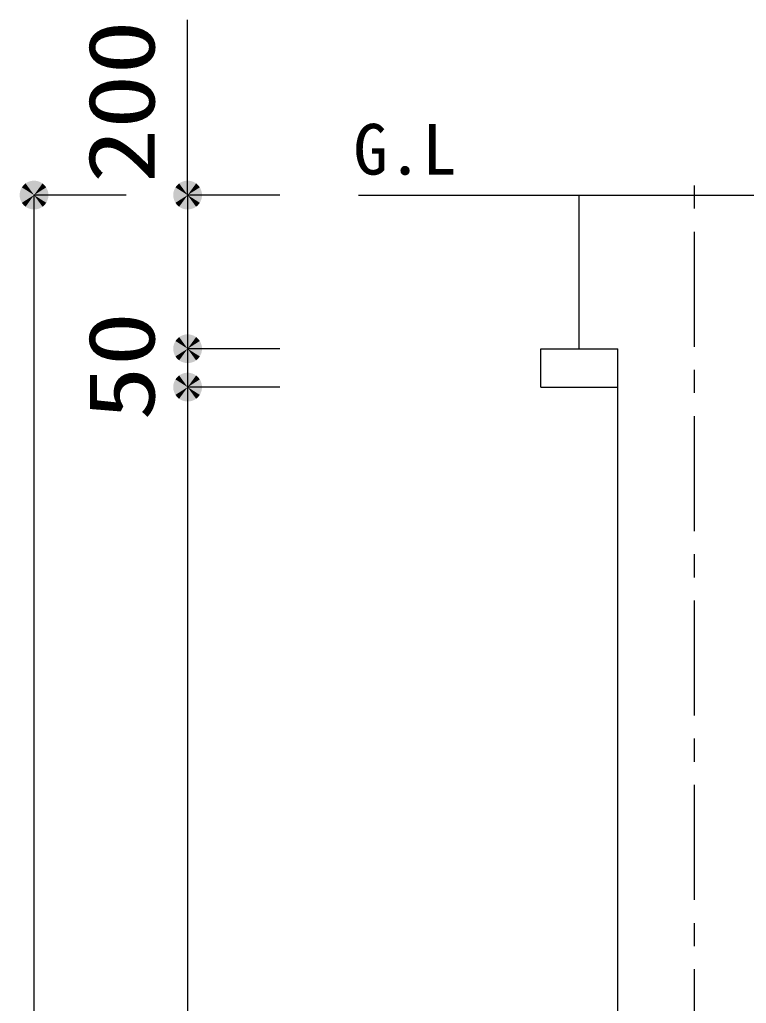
# Model space of a CAD drawing. Units: millimetres, scale not verified. Extents: x -23133 to 8910, y -6308 to 6308.
# Drawn here: x -563 to 383, y -2521 to -1241 of the extents above; entities that cross this region are included whole.
import ezdxf
from ezdxf.enums import TextEntityAlignment as Align

# ---------------------------------------------------------------- set-up
doc = ezdxf.new("R2010")
doc.units = ezdxf.units.MM
doc.header["$LTSCALE"] = 30
doc.linetypes.add('CHAIN1', pattern=[8, 5, -1, 1, -1])
for name, color, linetype, lineweight in [('0-1_空気管', 3, 'Continuous', 25), ('0-5_機器', 2, 'Continuous', 25), ('0-7_08', 2, 'Continuous', 25), ('1-5_00クル-フ-6寸法', 132, 'Continuous', 25)]:
    doc.layers.add(name, color=color, linetype=linetype, lineweight=lineweight)
doc.styles.add('ＭＳ ゴシック', font='')
doc.styles.get('ＭＳ ゴシック').set_extended_font_data('MS Gothic')

msp = doc.modelspace()

# ---------------------------------------------------------------- linework, layer by layer
at = {"layer": '0-5_機器'}
for p, q in [((-122.18, -1468.95), (3095.99, -1468.95)), ((165.36, -1668.95), (165.36, -1468.95)), ((115.36, -1718.95), (215.36, -1718.95))]:
    msp.add_line(p, q, dxfattribs=at)
msp.add_lwpolyline([(115.36, -1718.95), (115.36, -1668.95), (215.36, -1668.95)], dxfattribs=at)
at = {"layer": '0-7_08', "linetype": 'CHAIN1'}
msp.add_line((315.36, -4066.58), (315.36, -1428.47), dxfattribs=at)
at = {"layer": '0-7_08'}
msp.add_line((215.36, -3658.93), (215.36, -1668.95), dxfattribs=at)
at = {"layer": '1-5_00クル-フ-6寸法', "color": 4}
for p, q in [((-344.63, -1468.92), (-344.63, -1240.59)), ((-424.63, -1468.92), (-544.63, -1468.92)), ((-544.63, -4008.93), (-544.63, -1468.92)), ((-224.63, -1468.92), (-344.63, -1468.92)), ((-344.63, -1468.92), (-344.63, -1668.95)), ((-224.63, -1668.95), (-344.63, -1668.95)), ((-224.63, -1668.95), (-344.63, -1668.95)), ((-344.63, -1668.95), (-344.63, -1718.95)), ((-224.63, -1718.95), (-344.63, -1718.95)), ((-224.63, -1718.95), (-344.63, -1718.95)), ((-344.63, -1718.95), (-344.63, -3658.93))]:
    msp.add_line(p, q, dxfattribs=at)
at = {"layer": '1-5_00クル-フ-6寸法'}
for points in [[(-544.63, -1468.92), (-561.6, -1460.94), (-560.47, -1458.88)], [(-544.63, -1468.92), (-560.47, -1458.88), (-559.08, -1456.97)], [(-544.63, -1468.92), (-559.08, -1456.97), (-557.47, -1455.26)], [(-544.63, -1468.92), (-557.47, -1455.26), (-555.66, -1453.76)], [(-544.63, -1468.92), (-555.66, -1453.76), (-553.67, -1452.49)], [(-544.63, -1468.92), (-553.67, -1452.49), (-551.54, -1451.49)], [(-544.63, -1468.92), (-551.54, -1451.49), (-549.3, -1450.76)], [(-544.63, -1468.92), (-549.3, -1450.76), (-546.98, -1450.32)], [(-544.63, -1468.92), (-546.98, -1450.32), (-544.63, -1450.17)], [(-544.63, -1468.92), (-544.63, -1450.17), (-542.28, -1450.32)], [(-544.63, -1468.92), (-542.28, -1450.32), (-539.97, -1450.76)], [(-544.63, -1468.92), (-539.97, -1450.76), (-537.73, -1451.49)], [(-544.63, -1468.92), (-537.73, -1451.49), (-535.6, -1452.49)], [(-544.63, -1468.92), (-535.6, -1452.49), (-533.61, -1453.76)], [(-544.63, -1468.92), (-533.61, -1453.76), (-531.8, -1455.26)], [(-544.63, -1468.92), (-531.8, -1455.26), (-530.19, -1456.97)], [(-544.63, -1468.92), (-530.19, -1456.97), (-528.8, -1458.88)], [(-544.63, -1468.92), (-528.8, -1458.88), (-527.67, -1460.94)], [(-344.63, -1468.92), (-361.6, -1460.94), (-360.47, -1458.88)], [(-344.63, -1468.92), (-360.47, -1458.88), (-359.08, -1456.97)], [(-344.63, -1468.92), (-359.08, -1456.97), (-357.47, -1455.26)], [(-344.63, -1468.92), (-357.47, -1455.26), (-355.66, -1453.76)], [(-344.63, -1468.92), (-355.66, -1453.76), (-353.67, -1452.49)], [(-344.63, -1468.92), (-353.67, -1452.49), (-351.54, -1451.49)], [(-344.63, -1468.92), (-351.54, -1451.49), (-349.3, -1450.76)], [(-344.63, -1468.92), (-349.3, -1450.76), (-346.98, -1450.32)], [(-344.63, -1468.92), (-346.98, -1450.32), (-344.63, -1450.17)], [(-344.63, -1468.92), (-344.63, -1450.17), (-342.28, -1450.32)], [(-344.63, -1468.92), (-342.28, -1450.32), (-339.97, -1450.76)], [(-344.63, -1468.92), (-339.97, -1450.76), (-337.73, -1451.49)], [(-344.63, -1468.92), (-337.73, -1451.49), (-335.6, -1452.49)], [(-344.63, -1468.92), (-335.6, -1452.49), (-333.61, -1453.76)], [(-344.63, -1468.92), (-333.61, -1453.76), (-331.8, -1455.26)], [(-344.63, -1468.92), (-331.8, -1455.26), (-330.19, -1456.97)], [(-344.63, -1468.92), (-330.19, -1456.97), (-328.8, -1458.88)], [(-344.63, -1468.92), (-328.8, -1458.88), (-327.67, -1460.94)], [(-544.63, -1468.92), (-563.35, -1467.75), (-563.05, -1465.41)], [(-544.63, -1468.92), (-563.35, -1470.1), (-563.35, -1467.75)], [(-544.63, -1468.92), (-563.05, -1472.44), (-563.35, -1470.1)], [(-544.63, -1468.92), (-563.05, -1465.41), (-562.47, -1463.13)], [(-544.63, -1468.92), (-562.47, -1474.72), (-563.05, -1472.44)], [(-544.63, -1468.92), (-562.47, -1463.13), (-561.6, -1460.94)], [(-544.63, -1468.92), (-561.6, -1476.91), (-562.47, -1474.72)], [(-544.63, -1468.92), (-560.47, -1478.97), (-561.6, -1476.91)], [(-544.63, -1468.92), (-559.08, -1480.88), (-560.47, -1478.97)], [(-544.63, -1468.92), (-557.47, -1482.59), (-559.08, -1480.88)], [(-544.63, -1468.92), (-555.66, -1484.09), (-557.47, -1482.59)], [(-544.63, -1468.92), (-553.67, -1485.36), (-555.66, -1484.09)], [(-544.63, -1468.92), (-551.54, -1486.36), (-553.67, -1485.36)], [(-544.63, -1468.92), (-549.3, -1487.09), (-551.54, -1486.36)], [(-544.63, -1468.92), (-546.98, -1487.53), (-549.3, -1487.09)], [(-544.63, -1468.92), (-544.63, -1487.67), (-546.98, -1487.53)], [(-544.63, -1468.92), (-527.67, -1460.94), (-526.8, -1463.13)], [(-544.63, -1468.92), (-526.8, -1463.13), (-526.22, -1465.41)], [(-544.63, -1468.92), (-526.22, -1465.41), (-525.92, -1467.75)], [(-544.63, -1468.92), (-525.92, -1467.75), (-525.92, -1470.1)], [(-544.63, -1468.92), (-542.28, -1487.53), (-544.63, -1487.67)], [(-544.63, -1468.92), (-539.97, -1487.09), (-542.28, -1487.53)], [(-544.63, -1468.92), (-537.73, -1486.36), (-539.97, -1487.09)], [(-544.63, -1468.92), (-535.6, -1485.36), (-537.73, -1486.36)], [(-544.63, -1468.92), (-533.61, -1484.09), (-535.6, -1485.36)], [(-544.63, -1468.92), (-531.8, -1482.59), (-533.61, -1484.09)], [(-544.63, -1468.92), (-530.19, -1480.88), (-531.8, -1482.59)], [(-544.63, -1468.92), (-528.8, -1478.97), (-530.19, -1480.88)], [(-544.63, -1468.92), (-527.67, -1476.91), (-528.8, -1478.97)], [(-544.63, -1468.92), (-526.8, -1474.72), (-527.67, -1476.91)], [(-544.63, -1468.92), (-526.22, -1472.44), (-526.8, -1474.72)], [(-544.63, -1468.92), (-525.92, -1470.1), (-526.22, -1472.44)], [(-344.63, -1468.92), (-363.35, -1467.75), (-363.05, -1465.41)], [(-344.63, -1468.92), (-363.35, -1470.1), (-363.35, -1467.75)], [(-344.63, -1468.92), (-363.05, -1472.44), (-363.35, -1470.1)], [(-344.63, -1468.92), (-363.05, -1465.41), (-362.47, -1463.13)], [(-344.63, -1468.92), (-362.47, -1474.72), (-363.05, -1472.44)], [(-344.63, -1468.92), (-362.47, -1463.13), (-361.6, -1460.94)], [(-344.63, -1468.92), (-361.6, -1476.91), (-362.47, -1474.72)], [(-344.63, -1468.92), (-360.47, -1478.97), (-361.6, -1476.91)], [(-344.63, -1468.92), (-359.08, -1480.88), (-360.47, -1478.97)], [(-344.63, -1468.92), (-357.47, -1482.59), (-359.08, -1480.88)], [(-344.63, -1468.92), (-355.66, -1484.09), (-357.47, -1482.59)], [(-344.63, -1468.92), (-353.67, -1485.36), (-355.66, -1484.09)], [(-344.63, -1468.92), (-351.54, -1486.36), (-353.67, -1485.36)], [(-344.63, -1468.92), (-349.3, -1487.09), (-351.54, -1486.36)], [(-344.63, -1468.92), (-346.98, -1487.53), (-349.3, -1487.09)], [(-344.63, -1468.92), (-344.63, -1487.67), (-346.98, -1487.53)], [(-344.63, -1468.92), (-327.67, -1460.94), (-326.8, -1463.13)], [(-344.63, -1468.92), (-326.8, -1463.13), (-326.22, -1465.41)], [(-344.63, -1468.92), (-326.22, -1465.41), (-325.92, -1467.75)], [(-344.63, -1468.92), (-325.92, -1467.75), (-325.92, -1470.1)], [(-344.63, -1468.92), (-342.28, -1487.53), (-344.63, -1487.67)], [(-344.63, -1468.92), (-339.97, -1487.09), (-342.28, -1487.53)], [(-344.63, -1468.92), (-337.73, -1486.36), (-339.97, -1487.09)], [(-344.63, -1468.92), (-335.6, -1485.36), (-337.73, -1486.36)], [(-344.63, -1468.92), (-333.61, -1484.09), (-335.6, -1485.36)], [(-344.63, -1468.92), (-331.8, -1482.59), (-333.61, -1484.09)], [(-344.63, -1468.92), (-330.19, -1480.88), (-331.8, -1482.59)], [(-344.63, -1468.92), (-328.8, -1478.97), (-330.19, -1480.88)], [(-344.63, -1468.92), (-327.67, -1476.91), (-328.8, -1478.97)], [(-344.63, -1468.92), (-326.8, -1474.72), (-327.67, -1476.91)], [(-344.63, -1468.92), (-326.22, -1472.44), (-326.8, -1474.72)], [(-344.63, -1468.92), (-325.92, -1470.1), (-326.22, -1472.44)], [(-344.63, -1668.95), (-353.67, -1652.52), (-351.54, -1651.52)], [(-344.63, -1668.95), (-353.67, -1652.52), (-351.54, -1651.52)], [(-344.63, -1668.95), (-351.54, -1651.52), (-349.3, -1650.79)], [(-344.63, -1668.95), (-351.54, -1651.52), (-349.3, -1650.79)], [(-344.63, -1668.95), (-349.3, -1650.79), (-346.98, -1650.35)], [(-344.63, -1668.95), (-349.3, -1650.79), (-346.98, -1650.35)], [(-344.63, -1668.95), (-346.98, -1650.35), (-344.63, -1650.2)], [(-344.63, -1668.95), (-346.98, -1650.35), (-344.63, -1650.2)], [(-344.63, -1668.95), (-344.63, -1650.2), (-342.28, -1650.35)], [(-344.63, -1668.95), (-344.63, -1650.2), (-342.28, -1650.35)], [(-344.63, -1668.95), (-342.28, -1650.35), (-339.97, -1650.79)], [(-344.63, -1668.95), (-342.28, -1650.35), (-339.97, -1650.79)], [(-344.63, -1668.95), (-339.97, -1650.79), (-337.73, -1651.52)], [(-344.63, -1668.95), (-339.97, -1650.79), (-337.73, -1651.52)], [(-344.63, -1668.95), (-337.73, -1651.52), (-335.6, -1652.52)], [(-344.63, -1668.95), (-337.73, -1651.52), (-335.6, -1652.52)], [(-344.63, -1668.95), (-363.05, -1665.44), (-362.47, -1663.16)], [(-344.63, -1668.95), (-363.05, -1665.44), (-362.47, -1663.16)], [(-344.63, -1668.95), (-362.47, -1663.16), (-361.6, -1660.97)], [(-344.63, -1668.95), (-362.47, -1663.16), (-361.6, -1660.97)], [(-344.63, -1668.95), (-361.6, -1660.97), (-360.47, -1658.9)], [(-344.63, -1668.95), (-361.6, -1660.97), (-360.47, -1658.9)], [(-344.63, -1668.95), (-360.47, -1658.9), (-359.08, -1657)], [(-344.63, -1668.95), (-360.47, -1658.9), (-359.08, -1657)], [(-344.63, -1668.95), (-359.08, -1657), (-357.47, -1655.28)], [(-344.63, -1668.95), (-359.08, -1657), (-357.47, -1655.28)], [(-344.63, -1668.95), (-357.47, -1655.28), (-355.66, -1653.78)], [(-344.63, -1668.95), (-357.47, -1655.28), (-355.66, -1653.78)], [(-344.63, -1668.95), (-355.66, -1653.78), (-353.67, -1652.52)], [(-344.63, -1668.95), (-355.66, -1653.78), (-353.67, -1652.52)], [(-344.63, -1668.95), (-335.6, -1652.52), (-333.61, -1653.78)], [(-344.63, -1668.95), (-335.6, -1652.52), (-333.61, -1653.78)], [(-344.63, -1668.95), (-333.61, -1653.78), (-331.8, -1655.28)], [(-344.63, -1668.95), (-333.61, -1653.78), (-331.8, -1655.28)], [(-344.63, -1668.95), (-331.8, -1655.28), (-330.19, -1657)], [(-344.63, -1668.95), (-331.8, -1655.28), (-330.19, -1657)], [(-344.63, -1668.95), (-330.19, -1657), (-328.8, -1658.9)], [(-344.63, -1668.95), (-330.19, -1657), (-328.8, -1658.9)], [(-344.63, -1668.95), (-328.8, -1658.9), (-327.67, -1660.97)], [(-344.63, -1668.95), (-328.8, -1658.9), (-327.67, -1660.97)], [(-344.63, -1668.95), (-327.67, -1660.97), (-326.8, -1663.16)], [(-344.63, -1668.95), (-327.67, -1660.97), (-326.8, -1663.16)], [(-344.63, -1668.95), (-326.8, -1663.16), (-326.22, -1665.44)], [(-344.63, -1668.95), (-326.8, -1663.16), (-326.22, -1665.44)], [(-344.63, -1668.95), (-363.35, -1667.77), (-363.05, -1665.44)], [(-344.63, -1668.95), (-363.35, -1667.77), (-363.05, -1665.44)], [(-344.63, -1668.95), (-363.35, -1670.13), (-363.35, -1667.77)], [(-344.63, -1668.95), (-363.35, -1670.13), (-363.35, -1667.77)], [(-344.63, -1668.95), (-363.05, -1672.46), (-363.35, -1670.13)], [(-344.63, -1668.95), (-363.05, -1672.46), (-363.35, -1670.13)], [(-344.63, -1668.95), (-362.47, -1674.74), (-363.05, -1672.46)], [(-344.63, -1668.95), (-362.47, -1674.74), (-363.05, -1672.46)], [(-344.63, -1668.95), (-361.6, -1676.93), (-362.47, -1674.74)], [(-344.63, -1668.95), (-361.6, -1676.93), (-362.47, -1674.74)], [(-344.63, -1668.95), (-360.47, -1679), (-361.6, -1676.93)], [(-344.63, -1668.95), (-360.47, -1679), (-361.6, -1676.93)], [(-344.63, -1668.95), (-359.08, -1680.9), (-360.47, -1679)], [(-344.63, -1668.95), (-359.08, -1680.9), (-360.47, -1679)], [(-344.63, -1668.95), (-357.47, -1682.62), (-359.08, -1680.9)], [(-344.63, -1668.95), (-357.47, -1682.62), (-359.08, -1680.9)], [(-344.63, -1668.95), (-355.66, -1684.12), (-357.47, -1682.62)], [(-344.63, -1668.95), (-355.66, -1684.12), (-357.47, -1682.62)], [(-344.63, -1668.95), (-353.67, -1685.38), (-355.66, -1684.12)], [(-344.63, -1668.95), (-353.67, -1685.38), (-355.66, -1684.12)], [(-344.63, -1668.95), (-351.54, -1686.38), (-353.67, -1685.38)], [(-344.63, -1668.95), (-351.54, -1686.38), (-353.67, -1685.38)], [(-344.63, -1668.95), (-349.3, -1687.11), (-351.54, -1686.38)], [(-344.63, -1668.95), (-349.3, -1687.11), (-351.54, -1686.38)], [(-344.63, -1668.95), (-346.98, -1687.55), (-349.3, -1687.11)], [(-344.63, -1668.95), (-346.98, -1687.55), (-349.3, -1687.11)], [(-344.63, -1668.95), (-344.63, -1687.7), (-346.98, -1687.55)], [(-344.63, -1668.95), (-344.63, -1687.7), (-346.98, -1687.55)], [(-344.63, -1668.95), (-326.22, -1665.44), (-325.92, -1667.77)], [(-344.63, -1668.95), (-326.22, -1665.44), (-325.92, -1667.77)], [(-344.63, -1668.95), (-325.92, -1667.77), (-325.92, -1670.13)], [(-344.63, -1668.95), (-325.92, -1667.77), (-325.92, -1670.13)], [(-344.63, -1668.95), (-342.28, -1687.55), (-344.63, -1687.7)], [(-344.63, -1668.95), (-339.97, -1687.11), (-342.28, -1687.55)], [(-344.63, -1668.95), (-337.73, -1686.38), (-339.97, -1687.11)], [(-344.63, -1668.95), (-335.6, -1685.38), (-337.73, -1686.38)], [(-344.63, -1668.95), (-333.61, -1684.12), (-335.6, -1685.38)], [(-344.63, -1668.95), (-331.8, -1682.62), (-333.61, -1684.12)], [(-344.63, -1668.95), (-330.19, -1680.9), (-331.8, -1682.62)], [(-344.63, -1668.95), (-328.8, -1679), (-330.19, -1680.9)], [(-344.63, -1668.95), (-327.67, -1676.93), (-328.8, -1679)], [(-344.63, -1668.95), (-326.8, -1674.74), (-327.67, -1676.93)], [(-344.63, -1668.95), (-326.22, -1672.46), (-326.8, -1674.74)], [(-344.63, -1668.95), (-325.92, -1670.13), (-326.22, -1672.46)], [(-344.63, -1668.95), (-342.28, -1687.55), (-344.63, -1687.7)], [(-344.63, -1668.95), (-339.97, -1687.11), (-342.28, -1687.55)], [(-344.63, -1668.95), (-337.73, -1686.38), (-339.97, -1687.11)], [(-344.63, -1668.95), (-335.6, -1685.38), (-337.73, -1686.38)], [(-344.63, -1668.95), (-333.61, -1684.12), (-335.6, -1685.38)], [(-344.63, -1668.95), (-331.8, -1682.62), (-333.61, -1684.12)], [(-344.63, -1668.95), (-330.19, -1680.9), (-331.8, -1682.62)], [(-344.63, -1668.95), (-328.8, -1679), (-330.19, -1680.9)], [(-344.63, -1668.95), (-327.67, -1676.93), (-328.8, -1679)], [(-344.63, -1668.95), (-326.8, -1674.74), (-327.67, -1676.93)], [(-344.63, -1668.95), (-326.22, -1672.46), (-326.8, -1674.74)], [(-344.63, -1668.95), (-325.92, -1670.13), (-326.22, -1672.46)], [(-344.63, -1718.95), (-355.66, -1703.78), (-353.67, -1702.52)], [(-344.63, -1718.95), (-355.66, -1703.78), (-353.67, -1702.52)], [(-344.63, -1718.95), (-353.67, -1702.52), (-351.54, -1701.52)], [(-344.63, -1718.95), (-353.67, -1702.52), (-351.54, -1701.52)], [(-344.63, -1718.95), (-351.54, -1701.52), (-349.3, -1700.79)], [(-344.63, -1718.95), (-351.54, -1701.52), (-349.3, -1700.79)], [(-344.63, -1718.95), (-349.3, -1700.79), (-346.98, -1700.35)], [(-344.63, -1718.95), (-349.3, -1700.79), (-346.98, -1700.35)], [(-344.63, -1718.95), (-346.98, -1700.35), (-344.63, -1700.2)], [(-344.63, -1718.95), (-346.98, -1700.35), (-344.63, -1700.2)], [(-344.63, -1718.95), (-344.63, -1700.2), (-342.28, -1700.35)], [(-344.63, -1718.95), (-344.63, -1700.2), (-342.28, -1700.35)], [(-344.63, -1718.95), (-342.28, -1700.35), (-339.97, -1700.79)], [(-344.63, -1718.95), (-342.28, -1700.35), (-339.97, -1700.79)], [(-344.63, -1718.95), (-339.97, -1700.79), (-337.73, -1701.52)], [(-344.63, -1718.95), (-339.97, -1700.79), (-337.73, -1701.52)], [(-344.63, -1718.95), (-337.73, -1701.52), (-335.6, -1702.52)], [(-344.63, -1718.95), (-337.73, -1701.52), (-335.6, -1702.52)], [(-344.63, -1718.95), (-335.6, -1702.52), (-333.61, -1703.78)], [(-344.63, -1718.95), (-335.6, -1702.52), (-333.61, -1703.78)], [(-344.63, -1718.95), (-363.35, -1717.77), (-363.05, -1715.44)], [(-344.63, -1718.95), (-363.35, -1717.77), (-363.05, -1715.44)], [(-344.63, -1718.95), (-363.05, -1715.44), (-362.47, -1713.16)], [(-344.63, -1718.95), (-363.05, -1715.44), (-362.47, -1713.16)], [(-344.63, -1718.95), (-362.47, -1713.16), (-361.6, -1710.97)], [(-344.63, -1718.95), (-362.47, -1713.16), (-361.6, -1710.97)], [(-344.63, -1718.95), (-361.6, -1710.97), (-360.47, -1708.9)], [(-344.63, -1718.95), (-361.6, -1710.97), (-360.47, -1708.9)], [(-344.63, -1718.95), (-360.47, -1708.9), (-359.08, -1707)], [(-344.63, -1718.95), (-360.47, -1708.9), (-359.08, -1707)], [(-344.63, -1718.95), (-359.08, -1707), (-357.47, -1705.28)], [(-344.63, -1718.95), (-359.08, -1707), (-357.47, -1705.28)], [(-344.63, -1718.95), (-357.47, -1705.28), (-355.66, -1703.78)], [(-344.63, -1718.95), (-357.47, -1705.28), (-355.66, -1703.78)], [(-344.63, -1718.95), (-333.61, -1703.78), (-331.8, -1705.28)], [(-344.63, -1718.95), (-333.61, -1703.78), (-331.8, -1705.28)], [(-344.63, -1718.95), (-331.8, -1705.28), (-330.19, -1707)], [(-344.63, -1718.95), (-331.8, -1705.28), (-330.19, -1707)], [(-344.63, -1718.95), (-330.19, -1707), (-328.8, -1708.9)], [(-344.63, -1718.95), (-330.19, -1707), (-328.8, -1708.9)], [(-344.63, -1718.95), (-328.8, -1708.9), (-327.67, -1710.97)], [(-344.63, -1718.95), (-328.8, -1708.9), (-327.67, -1710.97)], [(-344.63, -1718.95), (-327.67, -1710.97), (-326.8, -1713.16)], [(-344.63, -1718.95), (-327.67, -1710.97), (-326.8, -1713.16)], [(-344.63, -1718.95), (-326.8, -1713.16), (-326.22, -1715.44)], [(-344.63, -1718.95), (-326.8, -1713.16), (-326.22, -1715.44)], [(-344.63, -1718.95), (-326.22, -1715.44), (-325.92, -1717.77)], [(-344.63, -1718.95), (-326.22, -1715.44), (-325.92, -1717.77)], [(-344.63, -1718.95), (-363.35, -1720.13), (-363.35, -1717.77)], [(-344.63, -1718.95), (-363.35, -1720.13), (-363.35, -1717.77)], [(-344.63, -1718.95), (-363.05, -1722.46), (-363.35, -1720.13)], [(-344.63, -1718.95), (-363.05, -1722.46), (-363.35, -1720.13)], [(-344.63, -1718.95), (-362.47, -1724.74), (-363.05, -1722.46)], [(-344.63, -1718.95), (-362.47, -1724.74), (-363.05, -1722.46)], [(-344.63, -1718.95), (-361.6, -1726.93), (-362.47, -1724.74)], [(-344.63, -1718.95), (-361.6, -1726.93), (-362.47, -1724.74)], [(-344.63, -1718.95), (-360.47, -1729), (-361.6, -1726.93)], [(-344.63, -1718.95), (-360.47, -1729), (-361.6, -1726.93)], [(-344.63, -1718.95), (-359.08, -1730.9), (-360.47, -1729)], [(-344.63, -1718.95), (-359.08, -1730.9), (-360.47, -1729)], [(-344.63, -1718.95), (-357.47, -1732.62), (-359.08, -1730.9)], [(-344.63, -1718.95), (-357.47, -1732.62), (-359.08, -1730.9)], [(-344.63, -1718.95), (-355.66, -1734.12), (-357.47, -1732.62)], [(-344.63, -1718.95), (-355.66, -1734.12), (-357.47, -1732.62)], [(-344.63, -1718.95), (-353.67, -1735.38), (-355.66, -1734.12)], [(-344.63, -1718.95), (-353.67, -1735.38), (-355.66, -1734.12)], [(-344.63, -1718.95), (-351.54, -1736.38), (-353.67, -1735.38)], [(-344.63, -1718.95), (-351.54, -1736.38), (-353.67, -1735.38)], [(-344.63, -1718.95), (-349.3, -1737.11), (-351.54, -1736.38)], [(-344.63, -1718.95), (-349.3, -1737.11), (-351.54, -1736.38)], [(-344.63, -1718.95), (-346.98, -1737.55), (-349.3, -1737.11)], [(-344.63, -1718.95), (-346.98, -1737.55), (-349.3, -1737.11)], [(-344.63, -1718.95), (-344.63, -1737.7), (-346.98, -1737.55)], [(-344.63, -1718.95), (-344.63, -1737.7), (-346.98, -1737.55)], [(-344.63, -1718.95), (-325.92, -1717.77), (-325.92, -1720.13)], [(-344.63, -1718.95), (-325.92, -1717.77), (-325.92, -1720.13)], [(-344.63, -1718.95), (-342.28, -1737.55), (-344.63, -1737.7)], [(-344.63, -1718.95), (-339.97, -1737.11), (-342.28, -1737.55)], [(-344.63, -1718.95), (-337.73, -1736.38), (-339.97, -1737.11)], [(-344.63, -1718.95), (-335.6, -1735.38), (-337.73, -1736.38)], [(-344.63, -1718.95), (-333.61, -1734.12), (-335.6, -1735.38)], [(-344.63, -1718.95), (-331.8, -1732.62), (-333.61, -1734.12)], [(-344.63, -1718.95), (-330.19, -1730.9), (-331.8, -1732.62)], [(-344.63, -1718.95), (-328.8, -1729), (-330.19, -1730.9)], [(-344.63, -1718.95), (-327.67, -1726.93), (-328.8, -1729)], [(-344.63, -1718.95), (-326.8, -1724.74), (-327.67, -1726.93)], [(-344.63, -1718.95), (-326.22, -1722.46), (-326.8, -1724.74)], [(-344.63, -1718.95), (-325.92, -1720.13), (-326.22, -1722.46)], [(-344.63, -1718.95), (-342.28, -1737.55), (-344.63, -1737.7)], [(-344.63, -1718.95), (-339.97, -1737.11), (-342.28, -1737.55)], [(-344.63, -1718.95), (-337.73, -1736.38), (-339.97, -1737.11)], [(-344.63, -1718.95), (-335.6, -1735.38), (-337.73, -1736.38)], [(-344.63, -1718.95), (-333.61, -1734.12), (-335.6, -1735.38)], [(-344.63, -1718.95), (-331.8, -1732.62), (-333.61, -1734.12)], [(-344.63, -1718.95), (-330.19, -1730.9), (-331.8, -1732.62)], [(-344.63, -1718.95), (-328.8, -1729), (-330.19, -1730.9)], [(-344.63, -1718.95), (-327.67, -1726.93), (-328.8, -1729)], [(-344.63, -1718.95), (-326.8, -1724.74), (-327.67, -1726.93)], [(-344.63, -1718.95), (-326.22, -1722.46), (-326.8, -1724.74)], [(-344.63, -1718.95), (-325.92, -1720.13), (-326.22, -1722.46)]]:
    msp.add_solid(points, dxfattribs=at)

# ---------------------------------------------------------------- texts
at = {"layer": '0-1_空気管', "color": 4, "style": 'ＭＳ ゴシック'}
msp.add_text('G.L', height=65.98, dxfattribs=at).set_placement((-128.84, -1462.05), align=Align.BOTTOM_LEFT)
at = {"layer": '1-5_00クル-フ-6寸法', "color": 3, "style": 'ＭＳ ゴシック', "width": 1.2}
for s, p in [('200', (-361.73, -1453.52)), ('50', (-361.73, -1762.52))]:
    msp.add_text(s, height=86.66, rotation=90, dxfattribs=at).set_placement(p, align=Align.BOTTOM_LEFT)

doc.saveas('drawing.dxf')
